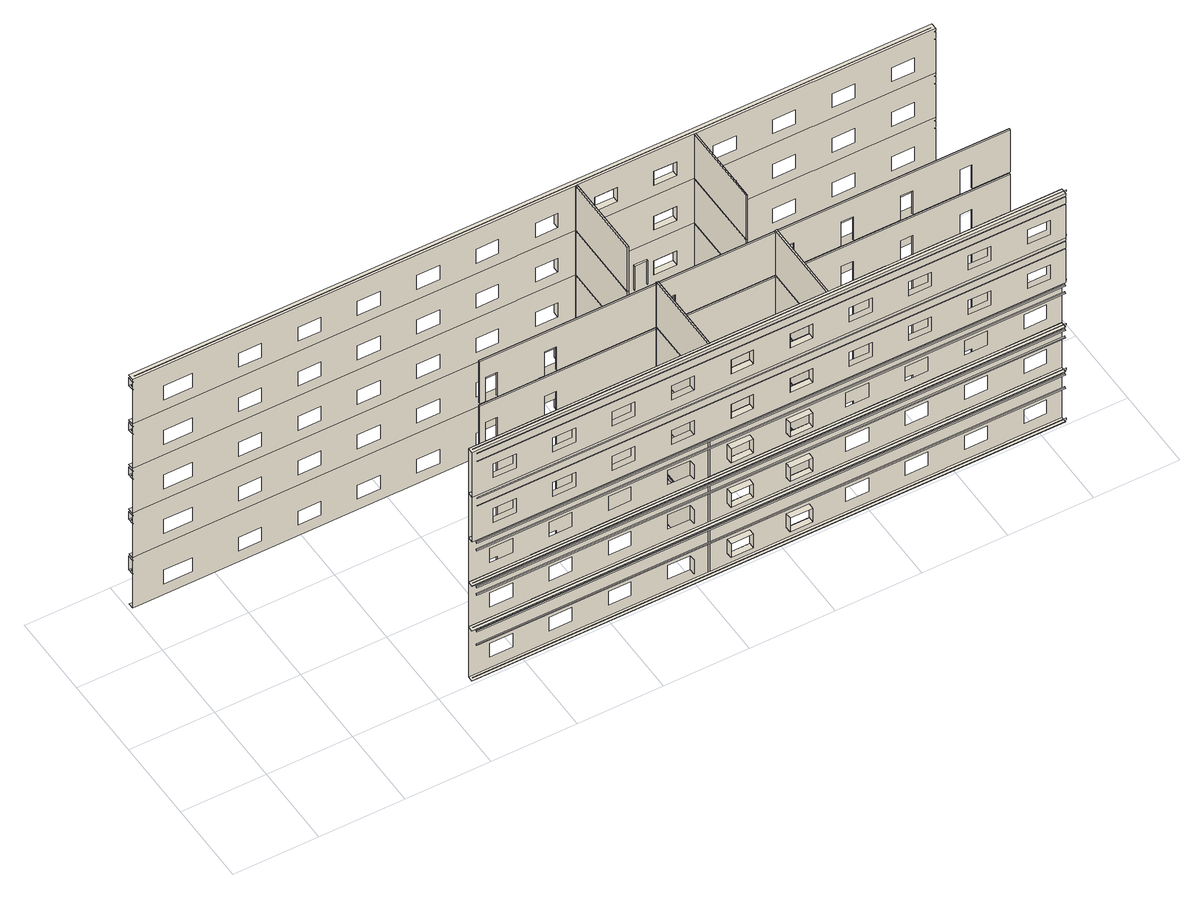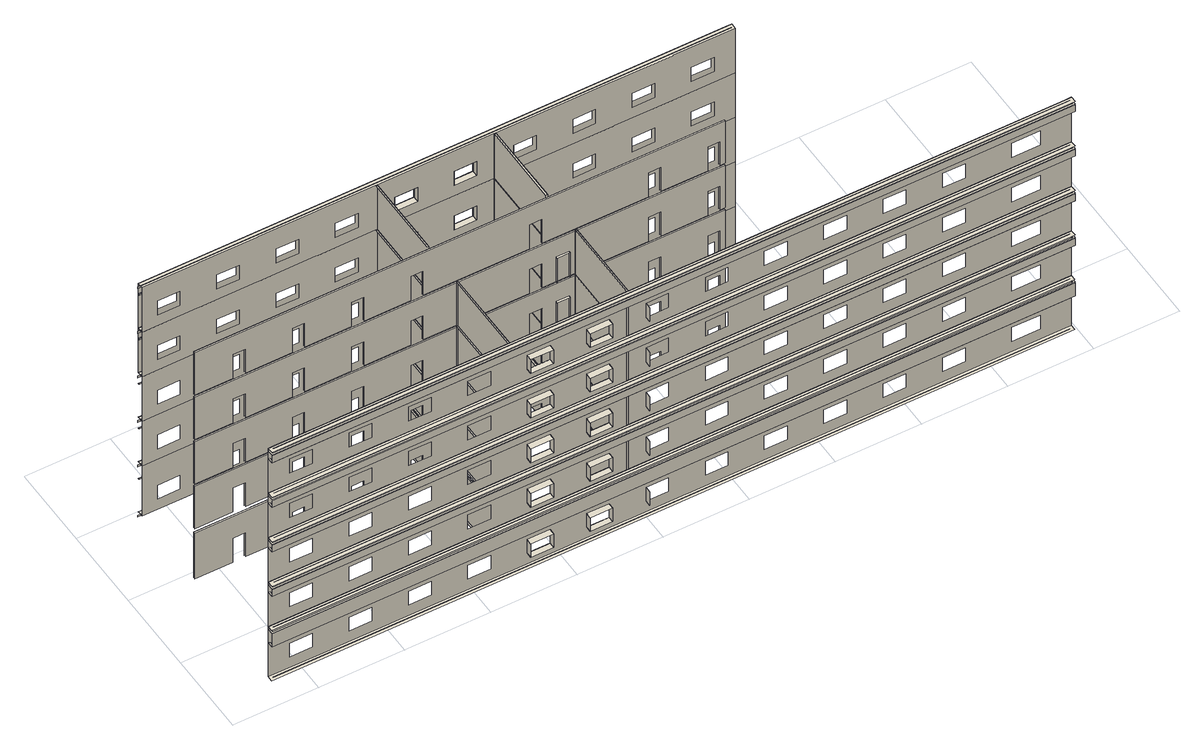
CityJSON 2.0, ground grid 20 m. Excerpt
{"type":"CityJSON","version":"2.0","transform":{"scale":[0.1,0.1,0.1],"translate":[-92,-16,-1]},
"CityObjects":{
"building1":{"type":"Building","geometry":[{"type":"MultiSurface","lod":"3","boundaries":[[[0,1,2,3,4,5,6,7,8,9,10,11,12,13,14,15,16,17],[18,19,20,21],[22,23,24,25],[26,27,28,29],[30,31,32,33],[34,35,36,37],[38,39,40,41],[42,43,44,45],[46,47,48,49],[50,51,52,53],[54,55,56,57]],[[58,59,1,0,17,60,61,62,63,64,65,66,67,68,69,70,71,72],[73,74,75,76],[77,78,79,80],[81,82,83,84],[85,86,87,88],[89,90,91,92],[93,94,95,96],[97,98,99,100],[101,102,103,104],[105,106,107,108],[109,110,111,112]],[[113,114,115,116]],[[117,118,119,120]],[[121,122,123,124]],[[125,42,43,126]],[[127,97,98,128]],[[129,130,131,132]],[[133,134,135,136]],[[137,138,139,140]],[[141,142,143,144]],[[145,146,147,148]],[[149,150,151,152]],[[153,154,155,156]],[[157,158,159,160]],[[161,162,163,164]],[[165,166,167,168]],[[169,170,171,172]],[[173,174,175,176]],[[177,178,179,180]],[[181,182,183,184]],[[185,186,187,188]],[[189,190,191,192]],[[193,194,195,196]],[[197,198,199,200]],[[201,202,198,197]],[[203,204,202,201]],[[205,206,204,203]],[[194,207,208,195]],[[198,209,210,199]],[[202,211,209,198]],[[204,212,211,202]],[[206,213,212,204]],[[214,207,194,193]],[[215,209,198,197]],[[216,211,202,201]],[[217,212,204,203]],[[218,213,206,205]],[[219,214,193,196]],[[220,215,197,200]],[[215,216,201,197]],[[216,217,203,201]],[[217,218,205,203]],[[196,195,208,219]],[[200,199,210,220]],[[221,222,223,224]],[[225,226,227,228]],[[229,230,231,232]],[[233,40,41,234]],[[235,95,96,236]],[[219,208,207,214]],[[220,210,209,215]],[[215,209,211,216]],[[216,211,212,217]],[[217,212,213,218]],[[237,238,222,221]],[[239,240,226,225]],[[241,242,230,229]],[[243,39,40,233]],[[244,94,95,235]],[[224,223,245,246]],[[228,227,247,248]],[[232,231,249,250]],[[234,41,38,251]],[[236,96,93,252]],[[253,254,255,256]],[[257,258,259,260]],[[261,262,263,264]],[[265,266,267,268]],[[269,270,271,272]],[[256,255,273,274]],[[260,259,275,276]],[[264,263,277,278]],[[268,267,279,280]],[[272,271,281,282]],[[283,284,285,286]],[[287,288,289,290]],[[290,289,291,292]],[[292,291,293,294]],[[294,293,295,296]],[[246,245,238,237]],[[248,247,240,239]],[[250,249,242,241]],[[251,38,39,243]],[[252,93,94,244]],[[274,273,297,298]],[[276,275,299,300]],[[278,277,301,302]],[[280,279,303,304]],[[282,281,305,306]],[[307,308,309,310]],[[311,312,313,314]],[[315,316,317,318]],[[319,320,321,322]],[[323,324,325,326]],[[327,328,329,330]],[[331,332,333,334]],[[335,336,337,338]],[[339,340,341,342]],[[343,344,345,346]],[[347,348,349,350,351,352,353,354,355,356,357,358,359,360,361,362,363,364,365,366,367,368,369,370,371,372,373,374,375,376,377,378,379,380,381,382],[383,384,385,386],[387,388,389,390],[391,392,393,394],[395,396,397,398],[399,400,401,402],[403,404,330,327],[405,406,407,408],[409,410,411,412],[413,414,415,416],[417,418,419,420],[421,422,423,424],[425,426,427,428],[429,430,431,432]],[[352,353,284,283]],[[433,434,288,287]],[[435,436,289,290]],[[437,438,291,292]],[[439,440,293,294]],[[310,441,442,307]],[[314,443,444,311]],[[318,445,446,315]],[[322,447,448,319]],[[326,449,450,323]],[[283,286,451,352]],[[287,290,435,433]],[[290,292,437,435]],[[292,294,439,437]],[[294,296,452,439]],[[286,285,453,451]],[[296,295,454,452]],[[455,456,457,458,195,196,459,460,461,462,463,464,465,466,467,468,469,470]],[[471,472,473,474,199,200,475,476,477,478,479,480,481,482,483,484,485,486]],[[487,488,489,490,198,197,491,492,493,494,495,496,497,498,499,500,501,502]],[[503,504,505,506,202,201,507,508,509,510,511,512,513,514,515,516,517,518]],[[519,520,521,522,204,203,523,524,525,526,527,528,529,530,531,532,533,534]],[[535,536,537,469,468]],[[538,539,540,485,484]],[[541,542,543,501,500]],[[4,3,2,517,516]],[[17,0,1,533,532]],[[453,285,284,353]],[[436,289,288,434]],[[438,291,289,436]],[[440,293,291,438]],[[454,295,293,440]],[[486,540,539,538,483]],[[129,544,545,546,130]],[[133,547,548,549,134]],[[137,550,551,552,138]],[[141,553,554,555,142]],[[145,556,557,558,146]],[[149,559,560,561,150]],[[153,7,6,5,154]],[[157,13,12,11,158]],[[161,62,61,60,162]],[[165,68,67,66,166]],[[441,562,563,442]],[[443,564,565,444]],[[445,566,567,446]],[[447,568,569,448]],[[449,570,571,450]],[[572,573,574,575]],[[576,577,578,579]],[[580,581,582,583]],[[584,585,586,587]],[[451,453,353,352]],[[435,436,434,433]],[[437,438,436,435]],[[439,440,438,437]],[[452,454,440,439]],[[588,379,378,589,590,365,364,591]],[[592,593,594,595,596,597,598,599]],[[600,601,602,603,604,605,606,607]],[[608,609,610,611,612,613,614,615]],[[616,617,618,619,620,621,622,623]],[[624,625,626,627,628,629,630,631]],[[632,633,634,635,636,637,638,639]],[[640,641,642,643,644,645,646,647]],[[648,375,374,649,650,369,368,651]],[[652,653,654,655,656,657,658,659]],[[372,660,661,662,663,433,434,664,665,666,667,668,669,371,370,670,671,598,597,672,673,606,605,674,675,676,677,678,679,680,681,436,435,682,683,684,685,686,687,602,601,688,689,594,593,690,691,373],[692,693,694,695],[696,697,698,699],[700,701,702,703],[704,705,706,707],[708,709,710,711],[712,713,334,331],[714,715,716,717],[718,719,720,721],[722,723,724,725],[726,727,728,729],[730,731,732,733],[734,735,736,737],[738,739,740,741]],[[686,685,684,683,682,435,436,681,680,679,678,677,676,675,674,742,743,614,613,744,745,622,621,746,747,748,749,750,751,752,753,438,437,754,755,756,757,758,759,618,617,760,761,610,609,762,763,687],[764,765,766,767],[768,769,770,771],[772,773,774,775],[776,777,778,779],[780,781,782,783],[784,785,338,335],[786,787,788,789],[790,791,792,793],[794,795,796,797],[798,799,800,801],[802,803,804,805],[806,807,808,809],[810,811,812,813]],[[758,757,756,755,754,437,438,753,752,751,750,749,748,747,746,814,815,630,629,816,817,638,637,818,819,820,821,822,823,824,825,440,439,826,827,828,829,830,831,634,633,832,833,626,625,834,835,759],[836,837,838,839],[840,841,842,843],[844,845,846,847],[848,849,850,851],[852,853,854,855],[856,857,342,339],[858,859,860,861],[862,863,864,865],[866,867,868,869],[870,871,872,873],[874,875,876,877],[878,879,880,881],[882,883,884,885]],[[830,829,828,827,826,439,440,825,824,823,822,821,820,819,818,886,887,658,657,888,889,646,645,890,891,892,893,894,895,896,897,454,452,898,899,900,901,902,903,642,641,904,905,654,653,906,907,831],[908,909,910,911],[912,913,914,915],[916,917,918,919],[920,921,922,923],[924,925,926,927],[928,929,346,343],[930,931,932,933],[934,935,936,937],[938,939,940,941],[942,943,944,945],[946,947,948,949],[950,951,952,953],[954,955,956,957]],[[498,497,496,495,494,493,492,491,197,198,490,489,488,487,502,543,542,541,499]],[[514,513,512,511,510,509,508,507,201,202,506,505,504,503,518,2,3,4,515]],[[530,529,528,527,526,525,524,523,203,204,522,521,520,519,534,1,0,17,531]],[[958,959,960,961,962,963,964,965,205,206,966,967,968,969,970,59,58,72,971]],[[686,685,684,683,682,435,436,681,680,679,678,677,676,675,674,972,973,687]],[[758,757,756,755,754,437,438,753,752,751,750,749,748,747,746,974,975,759]],[[830,829,828,827,826,439,440,825,824,823,822,821,820,819,818,976,977,831]],[[902,901,900,899,898,452,454,897,896,895,894,893,892,891,890,978,979,903]],[[980,981,982,983]],[[984,985,986,987]],[[988,989,990,991]],[[992,36,37,993]],[[994,91,92,995]],[[482,481,480,479,478,477,476,475,200,199,474,473,472,471,486,502,487,488,489,490,198,197,491,492,493,494,495,496,497,498,499,483],[996,997,998,999],[1000,1001,1002,1003],[1004,1005,1006,1007],[1008,1009,1010,1011],[1012,1013,987,984],[239,248,228,225],[120,117,1014,1015],[1016,1017,1018,1019],[1020,1021,1022,1023],[1024,1025,1026,1027]],[[498,497,496,495,494,493,492,491,197,198,490,489,488,487,502,518,503,504,505,506,202,201,507,508,509,510,511,512,513,514,515,499],[1028,1029,1030,1031],[1032,1033,1034,1035],[1036,1037,1038,1039],[1040,1041,1042,1043],[1044,1045,991,988],[241,250,232,229],[124,121,1046,1047],[1048,1049,1050,1051],[1052,1053,1054,1055],[1056,1057,1058,1059]],[[514,513,512,511,510,509,508,507,201,202,506,505,504,503,518,534,519,520,521,522,204,203,523,524,525,526,527,528,529,530,531,515],[1060,1061,1062,1063],[1064,1065,1066,1067],[1068,1069,1070,1071],[1072,1073,1074,1075],[1076,1077,993,992],[243,251,234,233],[126,125,1078,1079],[1080,1081,1082,1083],[1084,1085,1086,1087],[1088,1089,1090,1091]],[[530,529,528,527,526,525,524,523,203,204,522,521,520,519,534,970,969,968,967,966,206,205,965,964,963,962,961,960,959,958,971,531],[1092,1093,1094,1095],[1096,1097,1098,1099],[1100,1101,1102,1103],[1104,1105,1106,1107],[1108,1109,995,994],[244,252,236,235],[128,127,1110,1111],[1112,1113,1114,1115],[1116,1117,1118,1119],[1120,1121,1122,1123]],[[406,1124,1125,405]],[[715,1126,1127,714]],[[787,1128,1129,786]],[[859,1130,1131,858]],[[931,1132,1133,930]],[[1134,1135,981,980]],[[1012,1136,985,984]],[[1044,1137,989,988]],[[1076,35,36,992]],[[1108,90,91,994]],[[466,465,464,463,462,461,460,459,196,195,458,457,456,455,470,486,483,467],[1138,1139,1140,1141],[1142,1143,1144,1145],[1146,1147,1148,1149],[1150,1151,1152,1153],[1134,1154,983,980],[237,246,224,221],[116,113,1155,1156],[1157,1158,1159,1160],[1161,1162,1163,1164],[1165,1166,1167,1168]],[[983,982,1169,1154]],[[987,986,1170,1013]],[[991,990,1171,1045]],[[993,37,34,1077]],[[995,92,89,1109]],[[407,1172,1124,406]],[[716,1173,1126,715]],[[788,1174,1128,787]],[[860,1175,1130,859]],[[932,1176,1132,931]],[[405,1125,1177,408]],[[714,1127,1178,717]],[[786,1129,1179,789]],[[858,1131,1180,861]],[[930,1133,1181,933]],[[1154,1169,1135,1134]],[[1013,1170,1136,1012]],[[1045,1171,1137,1044]],[[1077,34,35,1076]],[[1109,89,90,1108]],[[1182,1183,1184,1185]],[[1186,1187,1188,1189]],[[1190,1191,1192,1193]],[[1194,1195,1196,1197]],[[1198,1199,1200,1201]],[[1202,1203,1204,1205]],[[589,1206,1207,590],[1208,1209,1210,1211],[1212,1213,1214,1215],[1216,1217,1218,1219],[1220,1221,1222,1223],[1224,1225,1226,1227],[1228,1229,328,329],[1124,1125,1177,1172],[1230,1231,1232,1233],[1234,1235,1236,1237],[1238,1239,1240,1241],[1242,1243,1244,1245],[1246,1247,1248,1249],[1250,1251,1252,1253]],[[595,1254,1255,596],[1256,1257,1258,1259],[1260,1261,1262,1263],[1264,1265,1266,1267],[1268,1269,1270,1271],[1272,1273,1274,1275],[1276,1277,332,333],[1126,1127,1178,1173],[1278,1279,1280,1281],[1282,1283,1284,1285],[1286,1287,1288,1289],[1290,1291,1292,1293],[1294,1295,1296,1297],[1298,1299,1300,1301]],[[611,1302,1303,612],[1304,1305,1306,1307],[1308,1309,1310,1311],[1312,1313,1314,1315],[1316,1317,1318,1319],[1320,1321,1322,1323],[1324,1325,336,337],[1128,1129,1179,1174],[1326,1327,1328,1329],[1330,1331,1332,1333],[1334,1335,1336,1337],[1338,1339,1340,1341],[1342,1343,1344,1345],[1346,1347,1348,1349]],[[627,1350,1351,628],[1352,1353,1354,1355],[1356,1357,1358,1359],[1360,1361,1362,1363],[1364,1365,1366,1367],[1368,1369,1370,1371],[1372,1373,340,341],[1130,1131,1180,1175],[1374,1375,1376,1377],[1378,1379,1380,1381],[1382,1383,1384,1385],[1386,1387,1388,1389],[1390,1391,1392,1393],[1394,1395,1396,1397]],[[655,1398,1399,656],[1400,1401,1402,1403],[1404,1405,1406,1407],[1408,1409,1410,1411],[1412,1413,1414,1415],[1416,1417,1418,1419],[1420,1421,344,345],[1132,1133,1181,1176],[1422,1423,1424,1425],[1426,1427,1428,1429],[1430,1431,1432,1433],[1434,1435,1436,1437],[1438,1439,1440,1441],[1442,1443,1444,1445]],[[1446,1447,1448,1449,1450,1451,1452,1453,1454,1455,1456,1457,1458,1459,1460,1461,1462,1463,297,273,255,254,1464,1465,1466,1467,1468,1469,1470,1471,1472,1473]],[[573,1474,1475,1476,1477,1478,1479,1480,1481,1482,1483,1484,1485,1486,1487,1488,1489,1490,299,275,259,258,1491,1492,1493,1494,1495,1496,1497,1498,1499,574]],[[577,1500,1501,1502,1503,1504,1505,1506,1507,1508,1509,1510,1511,1512,1513,1514,1515,1516,301,277,263,262,1517,1518,1519,1520,1521,1522,1523,1524,1525,578]],[[581,1526,1527,1528,1529,1530,1531,1532,1533,1534,1535,1536,1537,1538,1539,1540,1541,1542,303,279,267,266,1543,1544,1545,1546,1547,1548,1549,1550,1551,582]],[[585,1552,1553,1554,1555,1556,1557,1558,1559,1560,1561,1562,1563,1564,1565,1566,1567,1568,305,281,271,270,1569,1570,1571,1572,1573,1574,1575,1576,1577,586]],[[408,1177,1172,407]],[[717,1178,1173,716]],[[789,1179,1174,788]],[[861,1180,1175,860]],[[933,1181,1176,932]],[[360,359,358,357,356,355,354,353,352,351,350,349,348,347,382,1578,1579,361]],[[371,669,668,667,666,665,664,434,433,663,662,661,660,372,373,1580,1581,370]],[[675,676,677,678,679,680,681,436,435,682,683,684,685,686,687,1582,1583,674]],[[747,748,749,750,751,752,753,438,437,754,755,756,757,758,759,1584,1585,746]],[[819,820,821,822,823,824,825,440,439,826,827,828,829,830,831,1586,1587,818]],[[1588,1589,459,460]],[[492,491,475,476]],[[508,507,491,492]],[[524,523,507,508]],[[964,965,523,524]],[[1590,1591,207,214,1592,1593,1594,1595,1596,1597,1598,1599,1600,1446,1473,1601]],[[575,1602,1603,1604,1605,1606,1607,1608,1609,1610,1611,1612,210,220,257,260,276,300,1613,1614,1615,1616,1617,1618,1619,1620,1621,1622,1623,1624,1625,1626,1627,1628,1629,1630,1631,1632,1633,1634,1635,1636,1637,572]],[[579,1638,1639,1640,1641,1642,1643,1644,1645,1646,1647,1648,209,215,261,264,278,302,1649,1650,1651,1652,1653,1654,1655,1656,1657,1658,1659,1660,1661,1662,1663,1664,1665,1666,1667,1668,1669,1670,1671,1672,1673,576]],[[583,1674,1675,1676,1677,1678,1679,1680,1681,1682,1683,1684,211,216,265,268,280,304,1685,1686,1687,1688,1689,1690,1691,1692,1693,1694,1695,1696,1697,1698,1699,1700,1701,1702,1703,1704,1705,1706,1707,1708,1709,580]],[[587,1710,1711,1712,1713,1714,1715,1716,1717,1718,1719,1720,212,217,269,272,282,306,1721,1722,1723,1724,1725,1726,1727,1728,1729,1730,1731,1732,1733,1734,1735,1736,1737,1738,1739,1740,1741,1742,1743,1744,1745,584]],[[1589,1592,1746,459]],[[491,1649,1613,475]],[[507,1685,1649,491]],[[523,1721,1685,507]],[[965,1747,1721,523]],[[1593,1592,1589,1588]],[[1650,1649,491,492]],[[1686,1685,507,508]],[[1722,1721,523,524]],[[1748,1747,965,964]],[[1599,1598,1597,1596,1595,1594,1593,1592,214,207,1591,1590,1601,1749,1750,1751,1752,1753,1754,1755,1756,1757,1758,1759,208,219,253,256,274,298,1746,1760,1761,1762,1763,1764,1765,1766,1767,1768,1769,1770,1771,1772,1773,1774,1775,1776,1777,1778,1779,1780,1781,1782,1783,1600]],[[460,459,1746,1760]],[[476,475,1613,1614]],[[410,1230,1231,409]],[[719,1278,1279,718]],[[791,1326,1327,790]],[[863,1374,1375,862]],[[935,1422,1423,934]],[[411,1233,1230,410]],[[720,1281,1278,719]],[[792,1329,1326,791]],[[864,1377,1374,863]],[[936,1425,1422,935]],[[409,1231,1232,412]],[[718,1279,1280,721]],[[790,1327,1328,793]],[[862,1375,1376,865]],[[934,1423,1424,937]],[[1784,1785,1786,1787]],[[1788,1789,1790,1791]],[[1791,1790,1792,1793]],[[1793,1792,1794,1795]],[[1795,1794,1796,1797]],[[412,1232,1233,411]],[[721,1280,1281,720]],[[793,1328,1329,792]],[[865,1376,1377,864]],[[937,1424,1425,936]],[[354,355,1785,1784]],[[664,665,1789,1788]],[[681,680,1790,1791]],[[753,752,1792,1793]],[[825,824,1794,1795]],[[1784,1787,1798,354]],[[1788,1791,681,664]],[[1791,1793,753,681]],[[1793,1795,825,753]],[[1795,1797,897,825]],[[1787,1786,1799,1798]],[[1797,1796,896,897]],[[1798,1799,355,354]],[[681,680,665,664]],[[753,752,680,681]],[[825,824,752,753]],[[897,896,824,825]]],"semantics":{"surfaces":[{"type":"WallSurface"},{"type":"FloorSurface"}],"values":[0,0,0,0,0,0,0,0,0,0,0,0,0,0,0,0,0,1,1,1,1,1,1,0,0,0,0,0,0,0,0,0,0,0,0,0,0,0,0,0,0,0,0,0,0,0,0,0,0,0,0,0,0,0,0,0,0,0,0,0,0,0,0,0,0,0,0,0,0,0,0,0,0,0,0,0,0,0,0,0,0,0,0,0,0,0,0,0,0,0,0,0,0,0,0,0,0,0,0,0,0,0,0,0,0,0,0,0,0,0,0,0,0,0,0,0,0,0,0,0,0,0,0,0,0,0,0,0,0,0,0,0,0,0,0,0,0,0,0,0,0,0,0,0,0,0,0,0,0,0,0,0,0,0,0,0,0,0,0,0,0,0,0,0,0,0,0,0,0,0,0,0,0,0,0,0,0,0,0,0,0,0,0,0,0,0,0,0,0,0,0,0,0,0,0,0,0,0,0,0,0,0,0,0,0,0,0,0,0,0,0,0,0,0,0,0,0,0,0,0,1,1,1,1,1,1,0,0,0,0,0,0,0,0,0,0,0,0,0,0,0,0,0,0,0,0,0,0,0,0,0,0,0,0,0,0,0,0,0,0,0,0,0,0,0,0,0,0,0,0,0,0,0,0,0,0,0,0,0,0,0,0,0,0,0,0,0,0,0,0,0,0,0,0,0,0,0,0,0,0,0,0,0,0,0,0,0,0,0,0,0]}}]}
},
"vertices":[
[494,4,538],[480,4,538],[480,4,410],[494,4,410],[1858,4,410],[1858,4,506],[494,4,506],[491,4,506],[491,4,509],[494,4,509],[1858,4,509],[1858,4,528],[494,4,528],[491,4,528],[491,4,531],[494,4,531],[1858,4,531],[1858,4,538],[1822,4,440],[1822,4,480],[1770,4,480],[1770,4,440],[1684,4,440],[1684,4,480],[1632,4,480],[1632,4,440],[1546,4,440],[1546,4,480],[1494,4,480],[1494,4,440],[1409,4,440],[1409,4,480],[1356,4,480],[1356,4,440],[1271,4,440],[1271,4,480],[1218,4,480],[1218,4,440],[1133,4,440],[1133,4,480],[1081,4,480],[1081,4,440],[995,4,440],[995,4,480],[943,4,480],[943,4,440],[857,4,440],[857,4,480],[805,4,480],[805,4,440],[720,4,440],[720,4,480],[667,4,480],[667,4,440],[582,4,440],[582,4,480],[529,4,480],[529,4,440],[494,4,666],[480,4,666],[1858,4,634],[494,4,634],[491,4,634],[491,4,637],[494,4,637],[1858,4,637],[1858,4,656],[494,4,656],[491,4,656],[491,4,659],[494,4,659],[1858,4,659],[1858,4,666],[1822,4,568],[1822,4,608],[1770,4,608],[1770,4,568],[1684,4,568],[1684,4,608],[1632,4,608],[1632,4,568],[1546,4,568],[1546,4,608],[1494,4,608],[1494,4,568],[1409,4,568],[1409,4,608],[1356,4,608],[1356,4,568],[1271,4,568],[1271,4,608],[1218,4,608],[1218,4,568],[1133,4,568],[1133,4,608],[1081,4,608],[1081,4,568],[995,4,568],[995,4,608],[943,4,608],[943,4,568],[857,4,568],[857,4,608],[805,4,608],[805,4,568],[720,4,568],[720,4,608],[667,4,608],[667,4,568],[582,4,568],[582,4,608],[529,4,608],[529,4,568],[995,18,40],[995,4,40],[995,4,79],[995,18,79],[995,18,184],[995,4,184],[995,4,224],[995,18,224],[995,18,312],[995,4,312],[995,4,352],[995,18,352],[995,18,440],[995,18,480],[995,18,568],[995,18,608],[491,7,106],[1858,7,106],[1858,7,108],[491,7,108],[491,7,145],[1858,7,145],[1858,7,147],[491,7,147],[491,7,250],[1858,7,250],[1858,7,253],[491,7,253],[491,7,272],[1858,7,272],[1858,7,275],[491,7,275],[491,7,378],[1858,7,378],[1858,7,381],[491,7,381],[491,7,400],[1858,7,400],[1858,7,403],[491,7,403],[491,7,506],[1858,7,506],[1858,7,509],[491,7,509],[491,7,528],[1858,7,528],[1858,7,531],[491,7,531],[491,7,634],[1858,7,634],[1858,7,637],[491,7,637],[491,7,656],[1858,7,656],[1858,7,659],[491,7,659],[1864,12,5],[1864,12,10],[486,12,10],[486,12,5],[1864,12,149],[1864,12,154],[486,12,154],[486,12,149],[1864,12,277],[1864,12,282],[486,12,282],[486,12,277],[1864,12,405],[1864,12,410],[486,12,410],[486,12,405],[1864,12,533],[1864,12,538],[486,12,538],[486,12,533],[1864,12,661],[1864,12,666],[486,12,666],[486,12,661],[1040,18,141],[1036,18,141],[1036,18,10],[1040,18,10],[1040,18,282],[1036,18,282],[1036,18,154],[1040,18,154],[1040,18,410],[1036,18,410],[1040,18,538],[1036,18,538],[1040,18,666],[1036,18,666],[1036,216,141],[1036,216,10],[1036,216,282],[1036,216,154],[1036,216,410],[1036,216,538],[1036,216,666],[1040,216,141],[1040,216,282],[1040,216,410],[1040,216,538],[1040,216,666],[1040,216,10],[1040,216,154],[1081,18,79],[1081,4,79],[1081,4,40],[1081,18,40],[1081,18,224],[1081,4,224],[1081,4,184],[1081,18,184],[1081,18,352],[1081,4,352],[1081,4,312],[1081,18,312],[1081,18,480],[1081,18,440],[1081,18,608],[1081,18,568],[1133,18,79],[1133,4,79],[1133,18,224],[1133,4,224],[1133,18,352],[1133,4,352],[1133,18,480],[1133,18,608],[1133,4,40],[1133,18,40],[1133,4,184],[1133,18,184],[1133,4,312],[1133,18,312],[1133,18,440],[1133,18,568],[1051,216,10],[1051,220,10],[1051,220,79],[1051,216,79],[1051,216,154],[1051,220,154],[1051,220,223],[1051,216,223],[1051,216,282],[1051,220,282],[1051,220,351],[1051,216,351],[1051,216,410],[1051,220,410],[1051,220,479],[1051,216,479],[1051,216,538],[1051,220,538],[1051,220,607],[1051,216,607],[1081,220,79],[1081,216,79],[1081,220,223],[1081,216,223],[1081,220,351],[1081,216,351],[1081,220,479],[1081,216,479],[1081,220,607],[1081,216,607],[1036,328,10],[1040,328,10],[1040,328,141],[1036,328,141],[1036,328,154],[1040,328,154],[1040,328,282],[1036,328,282],[1040,328,410],[1036,328,410],[1040,328,538],[1036,328,538],[1040,328,666],[1036,328,666],[1081,220,10],[1081,216,10],[1081,220,154],[1081,216,154],[1081,220,282],[1081,216,282],[1081,220,410],[1081,216,410],[1081,220,538],[1081,216,538],[1051,324,79],[1051,324,10],[1051,328,10],[1051,328,79],[1051,324,223],[1051,324,154],[1051,328,154],[1051,328,223],[1051,324,351],[1051,324,282],[1051,328,282],[1051,328,351],[1051,324,479],[1051,324,410],[1051,328,410],[1051,328,479],[1051,324,607],[1051,324,538],[1051,328,538],[1051,328,607],[995,526,79],[995,540,79],[995,540,40],[995,526,40],[995,526,224],[995,540,224],[995,540,184],[995,526,184],[995,526,352],[995,540,352],[995,540,312],[995,526,312],[995,526,480],[995,540,480],[995,540,440],[995,526,440],[995,526,608],[995,540,608],[995,540,568],[995,526,568],[21,526,10],[623,526,10],[626,526,10],[898,526,10],[902,526,10],[1036,526,10],[1040,526,10],[1312,526,10],[1315,526,10],[1587,526,10],[1591,526,10],[1725,526,10],[1729,526,10],[1858,526,10],[1872,526,10],[1872,526,106],[1869,526,106],[1869,526,108],[1872,526,108],[1872,526,145],[1869,526,145],[1869,526,147],[1872,526,147],[1872,526,154],[1858,526,154],[21,526,154],[7,526,154],[7,526,147],[10,526,147],[10,526,145],[7,526,145],[7,526,108],[10,526,108],[10,526,106],[7,526,106],[7,526,10],[254,526,79],[254,526,40],[306,526,40],[306,526,79],[392,526,79],[392,526,40],[444,526,40],[444,526,79],[667,526,79],[667,526,40],[720,526,40],[720,526,79],[529,526,79],[529,526,40],[582,526,40],[582,526,79],[805,526,79],[805,526,40],[857,526,40],[857,526,79],[943,526,79],[943,526,40],[1081,526,79],[1081,526,40],[1133,526,40],[1133,526,79],[1218,526,79],[1218,526,40],[1271,526,40],[1271,526,79],[1356,526,79],[1356,526,40],[1409,526,40],[1409,526,79],[1494,526,79],[1494,526,40],[1546,526,40],[1546,526,79],[1632,526,79],[1632,526,40],[1684,526,40],[1684,526,79],[1770,526,79],[1770,526,40],[1822,526,40],[1822,526,79],[80,526,79],[80,526,40],[146,526,40],[146,526,79],[1036,526,154],[1040,526,154],[1036,526,282],[1040,526,282],[1036,526,410],[1040,526,410],[1036,526,538],[1040,526,538],[1081,328,79],[1081,324,79],[1081,328,223],[1081,324,223],[1081,328,351],[1081,324,351],[1081,328,479],[1081,324,479],[1081,328,607],[1081,324,607],[1036,526,141],[1036,526,666],[1040,526,141],[1040,526,666],[623,18,10],[626,18,10],[760,18,10],[764,18,10],[1312,18,10],[1315,18,10],[1449,18,10],[1453,18,10],[1587,18,10],[1591,18,10],[1725,18,10],[1729,18,10],[1858,18,10],[1858,5,10],[480,5,10],[480,18,10],[623,18,154],[626,18,154],[760,18,154],[764,18,154],[1312,18,154],[1315,18,154],[1449,18,154],[1453,18,154],[1587,18,154],[1591,18,154],[1725,18,154],[1729,18,154],[1858,18,154],[1858,5,154],[480,5,154],[480,18,154],[623,18,282],[626,18,282],[760,18,282],[764,18,282],[1312,18,282],[1315,18,282],[1449,18,282],[1453,18,282],[1587,18,282],[1591,18,282],[1725,18,282],[1729,18,282],[1858,18,282],[1858,5,282],[480,5,282],[480,18,282],[623,18,410],[626,18,410],[760,18,410],[764,18,410],[1312,18,410],[1315,18,410],[1449,18,410],[1453,18,410],[1587,18,410],[1591,18,410],[1725,18,410],[1729,18,410],[1858,18,410],[1858,5,410],[480,5,410],[480,18,410],[623,18,538],[626,18,538],[760,18,538],[764,18,538],[1312,18,538],[1315,18,538],[1449,18,538],[1453,18,538],[1587,18,538],[1591,18,538],[1725,18,538],[1729,18,538],[1858,18,538],[1858,5,538],[480,5,538],[480,18,538],[1858,4,10],[494,4,10],[480,4,10],[1858,4,154],[494,4,154],[480,4,154],[1858,4,282],[494,4,282],[480,4,282],[491,4,106],[494,4,106],[1858,4,106],[491,4,145],[494,4,145],[1858,4,145],[491,4,250],[494,4,250],[1858,4,250],[491,4,272],[494,4,272],[1858,4,272],[491,4,378],[494,4,378],[1858,4,378],[491,4,400],[494,4,400],[1858,4,400],[1081,328,10],[1081,324,10],[1081,328,154],[1081,324,154],[1081,328,282],[1081,324,282],[1081,328,410],[1081,324,410],[1081,328,538],[1081,324,538],[1858,216,275],[1858,220,275],[626,220,275],[626,216,275],[1858,216,403],[1858,220,403],[626,220,403],[626,216,403],[1858,216,531],[1858,220,531],[626,220,531],[626,216,531],[1858,216,659],[1858,220,659],[626,220,659],[626,216,659],[10,537,108],[7,540,108],[1872,540,108],[1869,537,108],[10,537,253],[10,526,253],[7,526,253],[7,540,253],[1872,540,253],[1872,526,253],[1869,526,253],[1869,537,253],[10,537,275],[10,526,275],[7,526,275],[7,540,275],[1872,540,275],[1872,526,275],[1869,526,275],[1869,537,275],[10,537,381],[10,526,381],[7,526,381],[7,540,381],[1872,540,381],[1872,526,381],[1869,526,381],[1869,537,381],[10,537,403],[10,526,403],[7,526,403],[7,540,403],[1872,540,403],[1872,526,403],[1869,526,403],[1869,537,403],[10,537,509],[10,526,509],[7,526,509],[7,540,509],[1872,540,509],[1872,526,509],[1869,526,509],[1869,537,509],[10,537,531],[10,526,531],[7,526,531],[7,540,531],[1872,540,531],[1872,526,531],[1869,526,531],[1869,537,531],[10,537,659],[10,526,659],[7,526,659],[7,540,659],[1872,540,659],[1872,526,659],[1869,526,659],[1869,537,659],[10,537,147],[7,540,147],[1872,540,147],[1869,537,147],[10,537,637],[10,526,637],[7,526,637],[7,540,637],[1872,540,637],[1872,526,637],[1869,526,637],[1869,537,637],[623,526,154],[626,526,154],[898,526,154],[902,526,154],[1312,526,154],[1315,526,154],[1587,526,154],[1591,526,154],[1725,526,154],[1729,526,154],[1872,526,250],[1869,526,250],[1872,526,272],[1869,526,272],[1872,526,282],[1858,526,282],[1729,526,282],[1725,526,282],[1591,526,282],[1587,526,282],[1315,526,282],[1312,526,282],[902,526,282],[898,526,282],[626,526,282],[623,526,282],[21,526,282],[7,526,282],[10,526,272],[7,526,272],[10,526,250],[7,526,250],[254,526,224],[254,526,184],[306,526,184],[306,526,224],[392,526,224],[392,526,184],[444,526,184],[444,526,224],[667,526,224],[667,526,184],[720,526,184],[720,526,224],[529,526,224],[529,526,184],[582,526,184],[582,526,224],[805,526,224],[805,526,184],[857,526,184],[857,526,224],[943,526,224],[943,526,184],[1081,526,224],[1081,526,184],[1133,526,184],[1133,526,224],[1218,526,224],[1218,526,184],[1271,526,184],[1271,526,224],[1356,526,224],[1356,526,184],[1409,526,184],[1409,526,224],[1494,526,224],[1494,526,184],[1546,526,184],[1546,526,224],[1632,526,224],[1632,526,184],[1684,526,184],[1684,526,224],[1770,526,224],[1770,526,184],[1822,526,184],[1822,526,224],[80,526,224],[80,526,184],[146,526,184],[146,526,224],[1872,526,378],[1869,526,378],[1872,526,400],[1869,526,400],[1872,526,410],[1858,526,410],[1729,526,410],[1725,526,410],[1591,526,410],[1587,526,410],[1315,526,410],[1312,526,410],[902,526,410],[898,526,410],[626,526,410],[623,526,410],[21,526,410],[7,526,410],[10,526,400],[7,526,400],[10,526,378],[7,526,378],[254,526,352],[254,526,312],[306,526,312],[306,526,352],[392,526,352],[392,526,312],[444,526,312],[444,526,352],[667,526,352],[667,526,312],[720,526,312],[720,526,352],[529,526,352],[529,526,312],[582,526,312],[582,526,352],[805,526,352],[805,526,312],[857,526,312],[857,526,352],[943,526,352],[943,526,312],[1081,526,352],[1081,526,312],[1133,526,312],[1133,526,352],[1218,526,352],[1218,526,312],[1271,526,312],[1271,526,352],[1356,526,352],[1356,526,312],[1409,526,312],[1409,526,352],[1494,526,352],[1494,526,312],[1546,526,312],[1546,526,352],[1632,526,352],[1632,526,312],[1684,526,312],[1684,526,352],[1770,526,352],[1770,526,312],[1822,526,312],[1822,526,352],[80,526,352],[80,526,312],[146,526,312],[146,526,352],[1872,526,506],[1869,526,506],[1872,526,528],[1869,526,528],[1872,526,538],[1858,526,538],[1729,526,538],[1725,526,538],[1591,526,538],[1587,526,538],[1315,526,538],[1312,526,538],[902,526,538],[898,526,538],[626,526,538],[623,526,538],[21,526,538],[7,526,538],[10,526,528],[7,526,528],[10,526,506],[7,526,506],[254,526,480],[254,526,440],[306,526,440],[306,526,480],[392,526,480],[392,526,440],[444,526,440],[444,526,480],[667,526,480],[667,526,440],[720,526,440],[720,526,480],[529,526,480],[529,526,440],[582,526,440],[582,526,480],[805,526,480],[805,526,440],[857,526,440],[857,526,480],[943,526,480],[943,526,440],[1081,526,480],[1081,526,440],[1133,526,440],[1133,526,480],[1218,526,480],[1218,526,440],[1271,526,440],[1271,526,480],[1356,526,480],[1356,526,440],[1409,526,440],[1409,526,480],[1494,526,480],[1494,526,440],[1546,526,440],[1546,526,480],[1632,526,480],[1632,526,440],[1684,526,440],[1684,526,480],[1770,526,480],[1770,526,440],[1822,526,440],[1822,526,480],[80,526,480],[80,526,440],[146,526,440],[146,526,480],[1872,526,634],[1869,526,634],[1872,526,656],[1869,526,656],[1872,526,666],[1858,526,666],[1729,526,666],[1725,526,666],[1591,526,666],[1587,526,666],[1315,526,666],[1312,526,666],[902,526,666],[898,526,666],[626,526,666],[623,526,666],[21,526,666],[7,526,666],[10,526,656],[7,526,656],[10,526,634],[7,526,634],[254,526,608],[254,526,568],[306,526,568],[306,526,608],[392,526,608],[392,526,568],[444,526,568],[444,526,608],[667,526,608],[667,526,568],[720,526,568],[720,526,608],[529,526,608],[529,526,568],[582,526,568],[582,526,608],[805,526,608],[805,526,568],[857,526,568],[857,526,608],[943,526,608],[943,526,568],[1081,526,608],[1081,526,568],[1133,526,568],[1133,526,608],[1218,526,608],[1218,526,568],[1271,526,568],[1271,526,608],[1356,526,608],[1356,526,568],[1409,526,568],[1409,526,608],[1494,526,608],[1494,526,568],[1546,526,568],[1546,526,608],[1632,526,608],[1632,526,568],[1684,526,568],[1684,526,608],[1770,526,608],[1770,526,568],[1822,526,568],[1822,526,608],[80,526,608],[80,526,568],[146,526,568],[146,526,608],[1729,18,666],[1725,18,666],[1591,18,666],[1587,18,666],[1453,18,666],[1449,18,666],[1315,18,666],[1312,18,666],[764,18,666],[760,18,666],[626,18,666],[623,18,666],[480,18,666],[1858,18,666],[1872,540,282],[7,540,282],[1872,540,410],[7,540,410],[1872,540,538],[7,540,538],[1872,540,666],[7,540,666],[1218,18,79],[1218,4,79],[1218,4,40],[1218,18,40],[1218,18,224],[1218,4,224],[1218,4,184],[1218,18,184],[1218,18,352],[1218,4,352],[1218,4,312],[1218,18,312],[1218,18,480],[1218,18,440],[1218,18,608],[1218,18,568],[1822,18,224],[1822,18,184],[1770,18,184],[1770,18,224],[1684,18,224],[1684,18,184],[1632,18,184],[1632,18,224],[1546,18,224],[1546,18,184],[1494,18,184],[1494,18,224],[1409,18,224],[1409,18,184],[1356,18,184],[1356,18,224],[1271,18,224],[1271,18,184],[943,18,184],[943,18,224],[857,18,224],[857,18,184],[805,18,184],[805,18,224],[720,18,224],[720,18,184],[667,18,184],[667,18,224],[582,18,224],[582,18,184],[529,18,184],[529,18,224],[1822,18,352],[1822,18,312],[1770,18,312],[1770,18,352],[1684,18,352],[1684,18,312],[1632,18,312],[1632,18,352],[1546,18,352],[1546,18,312],[1494,18,312],[1494,18,352],[1409,18,352],[1409,18,312],[1356,18,312],[1356,18,352],[1271,18,352],[1271,18,312],[943,18,312],[943,18,352],[857,18,352],[857,18,312],[805,18,312],[805,18,352],[720,18,352],[720,18,312],[667,18,312],[667,18,352],[582,18,352],[582,18,312],[529,18,312],[529,18,352],[1822,18,480],[1822,18,440],[1770,18,440],[1770,18,480],[1684,18,480],[1684,18,440],[1632,18,440],[1632,18,480],[1546,18,480],[1546,18,440],[1494,18,440],[1494,18,480],[1409,18,480],[1409,18,440],[1356,18,440],[1356,18,480],[1271,18,480],[1271,18,440],[943,18,440],[943,18,480],[857,18,480],[857,18,440],[805,18,440],[805,18,480],[720,18,480],[720,18,440],[667,18,440],[667,18,480],[582,18,480],[582,18,440],[529,18,440],[529,18,480],[1822,18,608],[1822,18,568],[1770,18,568],[1770,18,608],[1684,18,608],[1684,18,568],[1632,18,568],[1632,18,608],[1546,18,608],[1546,18,568],[1494,18,568],[1494,18,608],[1409,18,608],[1409,18,568],[1356,18,568],[1356,18,608],[1271,18,608],[1271,18,568],[943,18,568],[943,18,608],[857,18,608],[857,18,568],[805,18,568],[805,18,608],[720,18,608],[720,18,568],[667,18,568],[667,18,608],[582,18,608],[582,18,568],[529,18,568],[529,18,608],[1081,540,40],[1081,540,79],[1081,540,184],[1081,540,224],[1081,540,312],[1081,540,352],[1081,540,440],[1081,540,480],[1081,540,568],[1081,540,608],[1271,18,79],[1271,4,79],[1271,4,224],[1271,4,352],[1822,18,79],[1822,18,40],[1770,18,40],[1770,18,79],[1684,18,79],[1684,18,40],[1632,18,40],[1632,18,79],[1546,18,79],[1546,18,40],[1494,18,40],[1494,18,79],[1409,18,79],[1409,18,40],[1356,18,40],[1356,18,79],[1271,18,40],[943,18,40],[943,18,79],[857,18,79],[857,18,40],[805,18,40],[805,18,79],[720,18,79],[720,18,40],[667,18,40],[667,18,79],[582,18,79],[582,18,40],[529,18,40],[529,18,79],[1271,4,40],[1271,4,184],[1271,4,312],[1133,540,40],[1133,540,184],[1133,540,312],[1133,540,440],[1133,540,568],[1133,540,79],[1133,540,224],[1133,540,352],[1133,540,480],[1133,540,608],[15,532,5],[15,532,10],[1864,532,10],[1864,532,5],[15,532,149],[15,532,154],[1864,532,154],[1864,532,149],[15,532,277],[15,532,282],[1864,532,282],[1864,532,277],[15,532,405],[15,532,410],[1864,532,410],[1864,532,405],[15,532,533],[15,532,538],[1864,532,538],[1864,532,533],[15,532,661],[15,532,666],[1864,532,666],[1864,532,661],[7,540,145],[1872,540,145],[254,540,40],[254,540,79],[306,540,79],[306,540,40],[392,540,40],[392,540,79],[444,540,79],[444,540,40],[667,540,40],[667,540,79],[720,540,79],[720,540,40],[529,540,40],[529,540,79],[582,540,79],[582,540,40],[805,540,40],[805,540,79],[857,540,79],[857,540,40],[943,540,40],[943,540,79],[1218,540,40],[1218,540,79],[1271,540,79],[1271,540,40],[1356,540,40],[1356,540,79],[1409,540,79],[1409,540,40],[1494,540,40],[1494,540,79],[1546,540,79],[1546,540,40],[1632,540,40],[1632,540,79],[1684,540,79],[1684,540,40],[1770,540,40],[1770,540,79],[1822,540,79],[1822,540,40],[80,540,40],[80,540,79],[146,540,79],[146,540,40],[7,540,272],[1872,540,272],[254,540,184],[254,540,224],[306,540,224],[306,540,184],[392,540,184],[392,540,224],[444,540,224],[444,540,184],[667,540,184],[667,540,224],[720,540,224],[720,540,184],[529,540,184],[529,540,224],[582,540,224],[582,540,184],[805,540,184],[805,540,224],[857,540,224],[857,540,184],[943,540,184],[943,540,224],[1218,540,184],[1218,540,224],[1271,540,224],[1271,540,184],[1356,540,184],[1356,540,224],[1409,540,224],[1409,540,184],[1494,540,184],[1494,540,224],[1546,540,224],[1546,540,184],[1632,540,184],[1632,540,224],[1684,540,224],[1684,540,184],[1770,540,184],[1770,540,224],[1822,540,224],[1822,540,184],[80,540,184],[80,540,224],[146,540,224],[146,540,184],[7,540,400],[1872,540,400],[254,540,312],[254,540,352],[306,540,352],[306,540,312],[392,540,312],[392,540,352],[444,540,352],[444,540,312],[667,540,312],[667,540,352],[720,540,352],[720,540,312],[529,540,312],[529,540,352],[582,540,352],[582,540,312],[805,540,312],[805,540,352],[857,540,352],[857,540,312],[943,540,312],[943,540,352],[1218,540,312],[1218,540,352],[1271,540,352],[1271,540,312],[1356,540,312],[1356,540,352],[1409,540,352],[1409,540,312],[1494,540,312],[1494,540,352],[1546,540,352],[1546,540,312],[1632,540,312],[1632,540,352],[1684,540,352],[1684,540,312],[1770,540,312],[1770,540,352],[1822,540,352],[1822,540,312],[80,540,312],[80,540,352],[146,540,352],[146,540,312],[7,540,528],[1872,540,528],[254,540,440],[254,540,480],[306,540,480],[306,540,440],[392,540,440],[392,540,480],[444,540,480],[444,540,440],[667,540,440],[667,540,480],[720,540,480],[720,540,440],[529,540,440],[529,540,480],[582,540,480],[582,540,440],[805,540,440],[805,540,480],[857,540,480],[857,540,440],[943,540,440],[943,540,480],[1218,540,440],[1218,540,480],[1271,540,480],[1271,540,440],[1356,540,440],[1356,540,480],[1409,540,480],[1409,540,440],[1494,540,440],[1494,540,480],[1546,540,480],[1546,540,440],[1632,540,440],[1632,540,480],[1684,540,480],[1684,540,440],[1770,540,440],[1770,540,480],[1822,540,480],[1822,540,440],[80,540,440],[80,540,480],[146,540,480],[146,540,440],[7,540,656],[1872,540,656],[254,540,568],[254,540,608],[306,540,608],[306,540,568],[392,540,568],[392,540,608],[444,540,608],[444,540,568],[667,540,568],[667,540,608],[720,540,608],[720,540,568],[529,540,568],[529,540,608],[582,540,608],[582,540,568],[805,540,568],[805,540,608],[857,540,608],[857,540,568],[943,540,568],[943,540,608],[1218,540,568],[1218,540,608],[1271,540,608],[1271,540,568],[1356,540,568],[1356,540,608],[1409,540,608],[1409,540,568],[1494,540,568],[1494,540,608],[1546,540,608],[1546,540,568],[1632,540,568],[1632,540,608],[1684,540,608],[1684,540,568],[1770,540,568],[1770,540,608],[1822,540,608],[1822,540,568],[80,540,568],[80,540,608],[146,540,608],[146,540,568],[1858,220,141],[1858,220,10],[1770,220,10],[1770,220,79],[1740,220,79],[1740,220,10],[1632,220,10],[1632,220,79],[1602,220,79],[1602,220,10],[1494,220,10],[1494,220,79],[1464,220,79],[1464,220,10],[1356,220,10],[1356,220,79],[1327,220,79],[1327,220,10],[805,220,10],[805,220,79],[775,220,79],[775,220,10],[667,220,10],[667,220,79],[638,220,79],[638,220,10],[626,220,10],[626,220,141],[1858,220,154],[1770,220,154],[1770,220,223],[1740,220,223],[1740,220,154],[1632,220,154],[1632,220,223],[1602,220,223],[1602,220,154],[1494,220,154],[1494,220,223],[1464,220,223],[1464,220,154],[1356,220,154],[1356,220,223],[1327,220,223],[1327,220,154],[805,220,154],[805,220,223],[775,220,223],[775,220,154],[667,220,154],[667,220,223],[638,220,223],[638,220,154],[626,220,154],[1858,220,282],[1770,220,282],[1770,220,351],[1740,220,351],[1740,220,282],[1632,220,282],[1632,220,351],[1602,220,351],[1602,220,282],[1494,220,282],[1494,220,351],[1464,220,351],[1464,220,282],[1356,220,282],[1356,220,351],[1327,220,351],[1327,220,282],[805,220,282],[805,220,351],[775,220,351],[775,220,282],[667,220,282],[667,220,351],[638,220,351],[638,220,282],[626,220,282],[1858,220,410],[1770,220,410],[1770,220,479],[1740,220,479],[1740,220,410],[1632,220,410],[1632,220,479],[1602,220,479],[1602,220,410],[1494,220,410],[1494,220,479],[1464,220,479],[1464,220,410],[1356,220,410],[1356,220,479],[1327,220,479],[1327,220,410],[805,220,410],[805,220,479],[775,220,479],[775,220,410],[667,220,410],[667,220,479],[638,220,479],[638,220,410],[626,220,410],[1858,220,538],[1770,220,538],[1770,220,607],[1740,220,607],[1740,220,538],[1632,220,538],[1632,220,607],[1602,220,607],[1602,220,538],[1494,220,538],[1494,220,607],[1464,220,607],[1464,220,538],[1356,220,538],[1356,220,607],[1327,220,607],[1327,220,538],[805,220,538],[805,220,607],[775,220,607],[775,220,538],[667,220,538],[667,220,607],[638,220,607],[638,220,538],[626,220,538],[7,539,10],[1872,539,10],[7,539,154],[1872,539,154],[7,539,282],[1872,539,282],[7,539,410],[1872,539,410],[7,539,538],[1872,539,538],[1315,18,141],[1312,18,141],[760,216,141],[764,216,141],[1312,216,141],[1315,216,141],[1449,216,141],[1453,216,141],[1587,216,141],[1591,216,141],[1725,216,141],[1729,216,141],[1858,216,141],[626,216,141],[626,216,154],[638,216,154],[638,216,223],[667,216,223],[667,216,154],[760,216,154],[764,216,154],[775,216,154],[775,216,223],[805,216,223],[805,216,154],[1312,216,154],[1315,216,154],[1327,216,154],[1327,216,223],[1356,216,223],[1356,216,154],[1449,216,154],[1453,216,154],[1464,216,154],[1464,216,223],[1494,216,223],[1494,216,154],[1587,216,154],[1591,216,154],[1602,216,154],[1602,216,223],[1632,216,223],[1632,216,154],[1725,216,154],[1729,216,154],[1740,216,154],[1740,216,223],[1770,216,223],[1770,216,154],[1858,216,154],[626,216,282],[638,216,282],[638,216,351],[667,216,351],[667,216,282],[760,216,282],[764,216,282],[775,216,282],[775,216,351],[805,216,351],[805,216,282],[1312,216,282],[1315,216,282],[1327,216,282],[1327,216,351],[1356,216,351],[1356,216,282],[1449,216,282],[1453,216,282],[1464,216,282],[1464,216,351],[1494,216,351],[1494,216,282],[1587,216,282],[1591,216,282],[1602,216,282],[1602,216,351],[1632,216,351],[1632,216,282],[1725,216,282],[1729,216,282],[1740,216,282],[1740,216,351],[1770,216,351],[1770,216,282],[1858,216,282],[626,216,410],[638,216,410],[638,216,479],[667,216,479],[667,216,410],[760,216,410],[764,216,410],[775,216,410],[775,216,479],[805,216,479],[805,216,410],[1312,216,410],[1315,216,410],[1327,216,410],[1327,216,479],[1356,216,479],[1356,216,410],[1449,216,410],[1453,216,410],[1464,216,410],[1464,216,479],[1494,216,479],[1494,216,410],[1587,216,410],[1591,216,410],[1602,216,410],[1602,216,479],[1632,216,479],[1632,216,410],[1725,216,410],[1729,216,410],[1740,216,410],[1740,216,479],[1770,216,479],[1770,216,410],[1858,216,410],[626,216,538],[638,216,538],[638,216,607],[667,216,607],[667,216,538],[760,216,538],[764,216,538],[775,216,538],[775,216,607],[805,216,607],[805,216,538],[1312,216,538],[1315,216,538],[1327,216,538],[1327,216,607],[1356,216,607],[1356,216,538],[1449,216,538],[1453,216,538],[1464,216,538],[1464,216,607],[1494,216,607],[1494,216,538],[1587,216,538],[1591,216,538],[1602,216,538],[1602,216,607],[1632,216,607],[1632,216,538],[1725,216,538],[1729,216,538],[1740,216,538],[1740,216,607],[1770,216,607],[1770,216,538],[1858,216,538],[1312,216,10],[1312,216,666],[1315,216,666],[626,216,10],[638,216,10],[638,216,79],[667,216,79],[667,216,10],[760,216,10],[764,216,10],[775,216,10],[775,216,79],[805,216,79],[805,216,10],[1315,216,10],[1327,216,10],[1327,216,79],[1356,216,79],[1356,216,10],[1449,216,10],[1453,216,10],[1464,216,10],[1464,216,79],[1494,216,79],[1494,216,10],[1587,216,10],[1591,216,10],[1602,216,10],[1602,216,79],[1632,216,79],[1632,216,10],[1725,216,10],[1729,216,10],[1740,216,10],[1740,216,79],[1770,216,79],[1770,216,10],[1858,216,10],[1312,328,10],[1315,328,10],[1315,328,141],[1312,328,141],[1312,328,154],[1315,328,154],[1315,328,282],[1312,328,282],[1315,328,410],[1312,328,410],[1315,328,538],[1312,328,538],[1315,328,666],[1312,328,666],[1312,526,141],[1315,526,141]
]}
